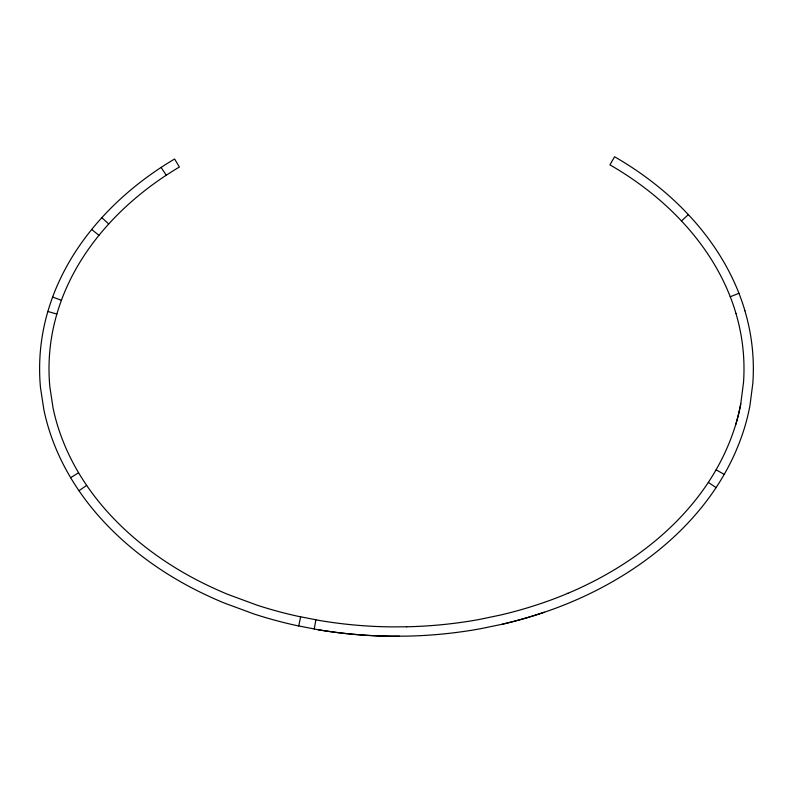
<?xml version="1.0" encoding="UTF-8"?>
<svg xmlns="http://www.w3.org/2000/svg" width="793" height="793" viewBox="0 0 793 793"><rect width="100%" height="100%" fill="white"/><g stroke="black" fill="none" stroke-linecap="round" stroke-linejoin="round"><path stroke-width="1.19" d="M406.7 626.777A460.029 460.029 0 0 0 479.17 619.492L500.324 615.081A429.35 429.35 0 0 0 534.621 605.584C624.051 577.225 710.954 513.577 737.143 419.646A198.151 198.151 0 0 0 740.761 403.825L743.507 382.533A194.176 194.176 0 0 0 735.944 313.463M314.236 629.027L315.872 619.829M298.703 625.994L300.636 616.845M319.43 620.463L298.178 616.33A430.44 430.44 0 0 1 256.932 605.118L227.997 594.433A309.845 309.845 0 0 1 214.249 588.446C143.791 556.478 79.637 499.798 57.027 423.759A199.509 199.509 0 0 1 53.062 407.979L49.84 386.726A193.611 193.611 0 0 1 55.887 317.577C73.462 252.729 122.548 200.609 179.377 167.045L174.609 159.006C115.689 193.77 65.085 247.951 46.837 315.118A202.958 202.958 0 0 0 40.483 387.608L43.902 409.882A208.856 208.856 0 0 0 48.056 426.406C71.39 505.022 137.467 563.902 210.363 596.951A316.853 316.853 0 0 0 224.419 603.067L254.038 614A439.788 439.788 0 0 0 296.166 625.449L317.864 629.672A470.636 470.636 0 0 0 391.96 636.214L406.908 636.135A469.377 469.377 0 0 0 480.845 628.68L502.445 624.19A438.698 438.698 0 0 0 537.485 614.486C628.195 585.68 715.673 521.784 744.587 427.576A208.39 208.39 0 0 0 749.95 405.53L752.835 383.217A203.523 203.523 0 0 0 744.905 310.816M681.484 220.94L688.354 214.606M78.963 490.728L86.645 485.405M70.646 477.693L78.576 472.747M567.362 593.461L567.917 593.233M730.254 296.76L738.927 293.301M406.7 626.797L392.049 626.886A461.288 461.288 0 0 1 319.43 620.473M47.877 311.48L56.868 314.048M52.655 297.028L61.408 300.309M716.129 469.833L724.277 474.422M708.347 482.422L716.129 487.606M91.691 229.455L98.947 235.343M101.801 217.669L108.71 223.963M161.108 167.442L166.243 175.253M744.944 310.806C725.258 244.085 673.891 190.826 614.565 156.756L609.926 164.865C667.171 197.764 716.941 249.022 735.973 313.453M740.761 403.825A199.043 199.043 0 0 1 735.636 424.879M544.325 612.216A436.537 436.537 0 0 1 502.445 624.18M399.434 636.224A471.141 471.141 0 0 1 317.864 629.692"/></g></svg>
